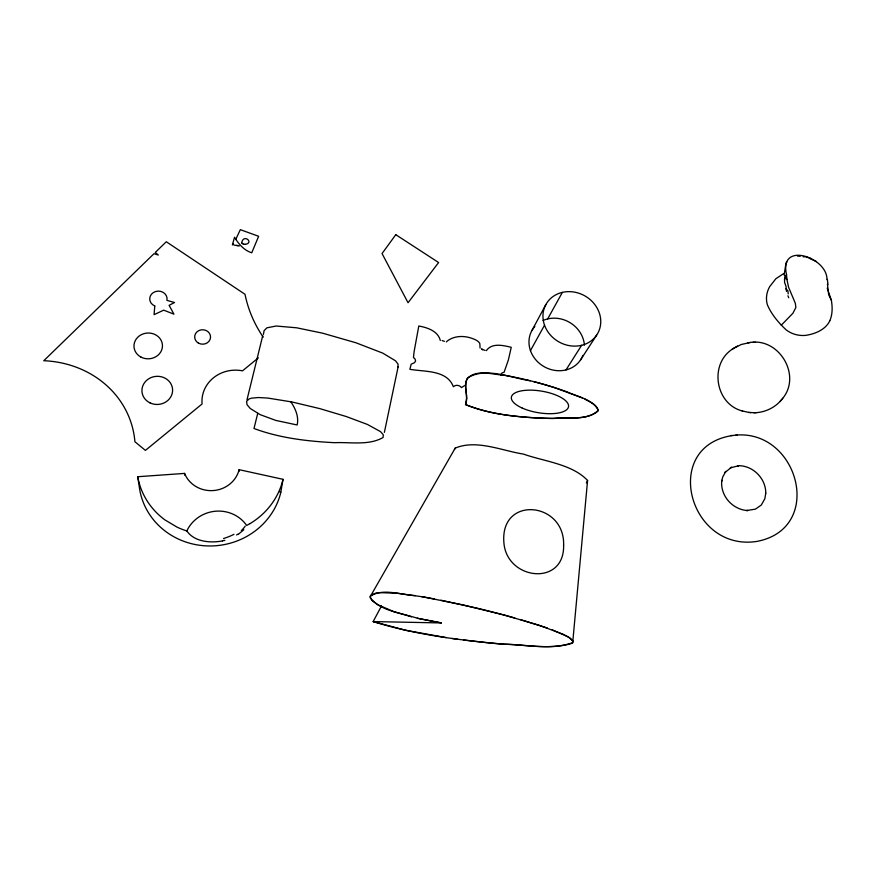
<?xml version="1.0" encoding="UTF-8"?>
<svg xmlns="http://www.w3.org/2000/svg" width="876" height="876" viewBox="0 0 876 876"><rect width="100%" height="100%" fill="white"/><g stroke="black" fill="none" stroke-linecap="round" stroke-linejoin="round"><path stroke-width="1.31" d="M263.413 334.391L264.114 330.635L266.895 327.843L276.115 326.014L296.657 327.799L322.642 333.187L356.017 342.801L382.768 353.127L395.459 360.77L398.087 364.164L397.868 367.186M786.484 291.401L786.035 286.485L784.546 282.258L784.622 277.418M239.017 471.354L239.126 469.678L283.025 479.325L280.627 493.177A71.952 67.89 -5.4 0 1 208.083 545.945A71.952 67.89 -5.4 0 1 139.733 489.772L137.751 476.719L184.584 473.412A28.558 26.871 -4.2 0 0 213.142 490.571A28.558 26.871 -4.2 0 0 239.126 469.678M463.481 639.995L486.158 642.601A279.148 72.423 11 0 0 502.89 644.145C525.863 644.539 550.741 650.441 572.696 642.699L587.577 480.475C572.236 464.061 543.974 461.389 523.388 454.075C501.762 450.702 476.347 439.161 455.191 448.129L370.165 596.753L371.862 600.399L377.676 604.681L393.981 611.711L419.308 618.686L441.384 622.935L373.154 621.577L381.498 605.973M480.081 348.079L479.84 343.71A13.26 5.398 10.8 0 0 476.358 340.238C467.182 335.486 455.071 334.599 446.705 341.498A3.427 3.132 21.8 0 1 446.442 341.936M587.577 480.475L586.383 482.928M784.469 279.772L786.495 274.429C778.906 240.571 827.732 257.555 826.933 279.597M384.367 432.405L398.186 366.529M257.73 413.373L253.996 428.495C279.718 438.099 307.323 441.296 334.577 442.687C350.455 441.953 368.851 445.764 383.119 437.474L383.272 434.748L380.523 431.627L367.427 424.444L346.239 416.527L319.773 408.621L292.113 401.996L267.804 398.065L258.332 397.529L251.401 398.175L249.036 398.974L246.572 401.405L247.032 404.69L250.284 408.523L260.172 414.655L275.83 420.425L297.161 424.98C299.023 416.757 295.431 408.577 290.887 401.898M262.723 335.683L246.999 399.774M732.862 348.845C709.002 363.595 715.013 404.175 742.552 411.03M235.699 239.509L240.331 229.654L258.639 236.29L251.751 252.792C244.076 250.416 238.535 243.933 234.538 237.265L232.392 244.93L233.323 243.769M454.469 449.53L455.191 448.129M829.835 320.78C825.466 329.814 815.041 333.964 805.668 335.377A29.488 28.284 -51.9 0 1 786.254 329.945C778.622 322.861 771.493 314.473 767.398 304.826A29.926 25.305 -16.9 0 1 769.675 286.649L775.84 278.765L783.407 273.739M531.809 330.723L545.868 304.563M547.686 318.908L562.359 292.387M530.451 350.641L544.533 325.193M565.984 369.935L581.631 345.297M580.427 360.102L596.633 335.158A29.664 26.411 29.6 0 0 572.356 291.817A29.664 26.411 29.6 0 0 546.569 329.65A29.664 26.411 29.6 0 0 596.633 335.158M782.399 398.711C801.989 375.727 779.158 337.183 749.484 342.571M786.834 262.001L785.991 263.15L784.13 274.79L786.955 279.477L788.553 287.197L795.331 303.315L795.868 307.509L792.922 313.247L781.261 325.237M781.786 399.489C775.402 407.384 765.536 412.278 755.408 412.705M782.728 398.295L780.089 401.438M486.344 350.63C491.994 342.582 503.218 345.396 511.245 347.312L508.354 360.047L504.039 372.399A3.438 3.143 27.8 0 0 500.875 375.454M243.813 529.739L238.392 534.25M258.354 357.857L242.521 370.833A33.715 31.306 1.8 0 0 202.082 403.967L145.416 450.395L134.915 441.734A101.496 92.024 -15.1 0 0 43.789 360.715L153.979 253.711L158.315 255.025L155.304 252.419L166.298 241.754L245.017 294.303A129.352 116.333 15.4 0 0 263.216 337.172M733.3 348.538L741.238 344.498L750.283 342.483M732.04 349.404L734.11 347.991M370.909 595.264L375.64 593.162L379.658 592.625L397.868 593.304L423.305 596.928L463.437 605.009L504.324 615.094L539.342 625.333L563.41 634.377L570.21 638.177L572.959 641.363M465.649 384.936L461.477 387.586L460.557 386.634A5.3 4.884 24.7 0 0 453.385 386.743C446.848 369.683 424.674 371.961 409.88 369.311L411.173 364.219L412.804 363.376A4.949 4.555 19.6 0 0 414.392 362.708L415.596 361.197L415.115 359.193A4.982 4.577 19.6 0 0 414.326 358.229L413.439 357.561L414.107 351.637L418.805 325.992C427.203 327.58 437.562 330.81 440.201 340.008A3.427 3.132 21.8 0 0 440.278 340.512M249.934 523.618L246.66 525.458A34.328 32.894 -11.7 0 0 215.354 511.234A34.328 32.894 -11.7 0 0 186.818 530.944A74.11 69.708 -4.3 0 1 177.029 527.122L164.929 519.906A74.022 69.631 -4.3 0 1 137.751 476.719M735.402 347.203L736.256 346.754M736.749 346.491L737.592 346.042M224.869 540.361L224.245 540.525M222.504 540.93C210.382 543.219 194.33 541.937 186.818 530.944M737.034 435.011C659.661 441.865 687.397 552.351 756.973 541.401C825.05 528.403 798.474 429.645 735.906 435.109M747.962 342.768L748.794 342.669M730.923 435.569L732.117 435.46M803.15 256.832L805.383 256.69L810.727 258.519M245.094 244.393C254.5 242.991 243.878 233.542 241.842 242.236A3.033 2.376 1.3 0 0 241.842 242.729L241.94 243.079M742.114 410.899L748.608 412.41L754.597 412.727M753.875 412.76L756.163 412.673M753.316 342.319L754.061 342.341M754.849 342.352L755.561 342.363M485.074 350.433L481.581 349.053M797.488 256.055L800.16 256.307M233.837 245.039L239.345 245.959M748.608 412.41L749.221 412.476M750.13 412.574L750.776 412.651M452.005 638.451L457.754 639.239M415.257 595.603C400.89 595.023 383.02 587.785 370.285 596.271L370.241 597.771C379.724 610.101 397.485 612.127 411.457 616.824M446.234 637.608L405.719 630.293L373.154 621.577C415.618 634.87 460.075 640.225 504.237 644.254C526.607 644.539 550.522 650.145 572.225 643.214L572.992 641.9L572.521 640.378L568.338 636.951L552.296 629.811M441.384 622.935L417.326 618.237M421.663 596.644L434.518 598.965M238.042 245.63L236.662 245.357M440.935 600.213L478.767 608.59A244.831 50.381 10.8 0 1 503.021 614.744L514.738 617.952M279.564 491.819L280.889 492.104M444.439 341.333L442.128 340.545M530.363 380.775C510.993 377.939 485.556 366.606 467.696 377.895C462.594 386.064 468.999 395.974 465.561 404.581C487.461 413.636 511.376 416.253 534.831 417.863A171.291 69.839 10.2 0 0 554.639 418.454C568.414 416.866 587.774 421.038 598.1 410.428C597.016 404.318 589.756 402.073 585.037 399.215M243.616 244.262L242.542 243.813A1.741 1.336 13.2 0 1 241.918 243.079M533.867 381.673L537.36 382.593A164.119 57.706 10.2 0 1 554.366 387.564L582.299 397.934M520.475 619.584L547.423 628.059M809.851 258.529L816.443 261.563M785.849 288.85L787.874 290.733L788.203 293.931M829.791 320.725A29.039 17.06 73.2 0 0 831.74 302.899L831.412 300.38L828.685 294.774L827.47 284.328M827.218 288.116L831.412 300.38M787.951 295.781L788.739 297.763M827.371 279.313L827.984 284.58M786.955 279.477L786.495 274.429M184.584 473.412L184.661 475.088M245.05 244.24A4.369 3.23 17.3 0 1 243.637 244.108M582.879 355.426A28.437 25.546 29.8 0 1 543.383 366.245A28.437 25.546 29.8 0 1 534.842 326.43M543.087 320.463A28.437 25.546 29.8 0 1 584.402 345.199M283.025 479.325A74.208 69.806 -4.3 0 1 249.956 523.651M245.192 526.115A34.295 7.435 -29.3 0 1 241.349 530.582M237.845 534.174A31.678 11.815 -14.8 0 1 236.564 534.984M233.958 534.305A29.346 12.154 -12.5 0 1 223.522 538.51M224.103 540.448A27.32 15.363 -6.9 0 1 222.46 540.831M563.618 545.2C564.67 585.913 509.033 580.536 504.138 544.981C497.798 494.907 565.053 500.897 563.618 545.2M466.601 398.405L465.561 404.581C492.969 415.574 522.961 417.699 552.198 418.443C567.024 417.009 585.453 420.896 597.881 411.238L598.111 409.804C591.924 398.93 577.196 396.675 566.597 391.671C546.022 384.465 524.888 378.739 503.382 375.125C491.841 374.523 475.964 368.862 467.061 378.859C464.105 385.024 466.711 391.922 466.601 398.405M765.766 493.166L764.847 498.751L761.288 505.036L755.43 509.153L746.615 510.522L747.699 510.577C732.413 509.679 720.028 495.641 721.78 480.311L721.66 481.373L722.689 477.07L725.799 471.397L725.021 472.493L731.537 467.204L730.365 467.85L738.797 465.693L737.669 465.725C752.725 465.079 765.952 478.471 765.766 493.166M154.778 305.954L154.077 314.659L163.702 310.159L173.941 314.166L169.101 305.33L174.521 302.516L166.922 300.358A8.683 7.774 -0.2 0 0 160.724 291.39A8.683 7.774 -0.2 0 0 150.245 296.208A8.683 7.774 -0.2 0 0 154.778 305.954M395.788 234.68L382.045 253.569L408.052 302.735L438.613 262.526L395.788 234.68M482.402 349.655L481.833 349.239L482.402 349.655M149.949 402.85A15.352 14.071 -4.3 0 0 172.605 389.831A15.352 14.071 -4.3 0 0 149.238 378.487A15.352 14.071 -4.3 0 0 149.949 402.85M198.337 343.042A7.95 7.227 1.4 0 0 210.547 337.326A7.95 7.227 1.4 0 0 198.951 330.537A7.95 7.227 1.4 0 0 198.337 343.042M140.861 357.025A14.246 12.899 -2.7 0 0 162.465 346.053A14.246 12.899 -2.7 0 0 141.354 334.665A14.246 12.899 -2.7 0 0 140.861 357.025M522.173 408.041A28.974 10.917 9.5 0 0 568.283 407.57A28.974 10.917 9.5 0 0 529.411 390.149A28.974 10.917 9.5 0 0 522.173 408.041"/></g></svg>
